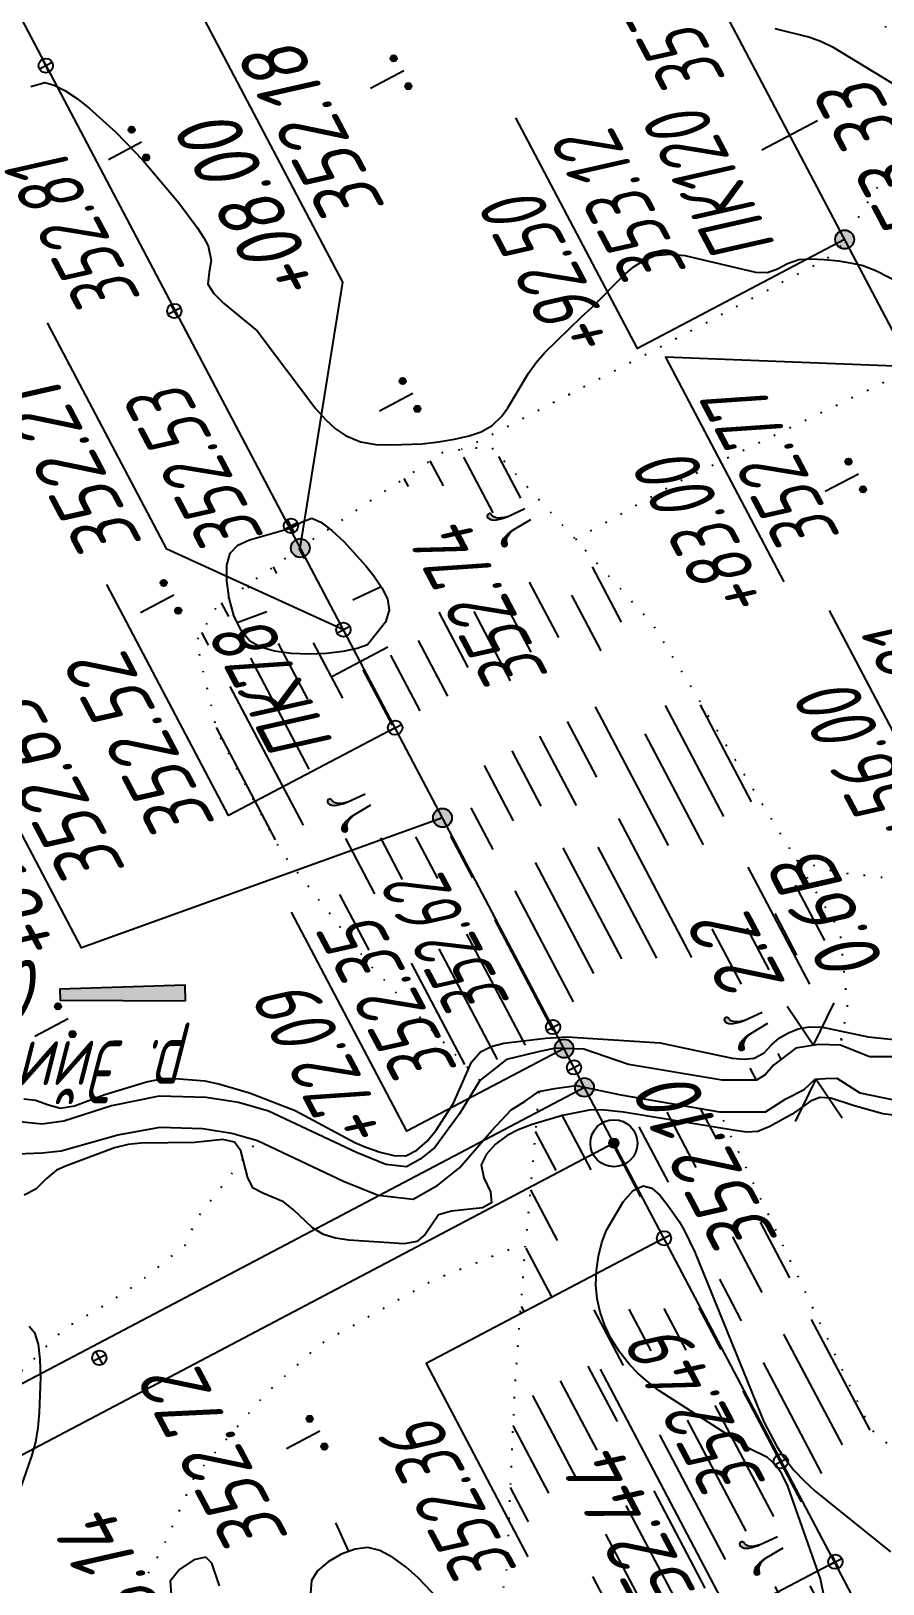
# Model space of a CAD drawing. Extents: x 1519150 to 1520806, y 2185741 to 2187019.
# Drawn here: x 1519296.1 to 1519350.5, y 2186765.9 to 2186865 of the extents above; entities that cross this region are included whole.
import ezdxf
from ezdxf.enums import TextEntityAlignment as Align

# ---------------------------------------------------------------- set-up
doc = ezdxf.new("R2010")
doc.units = 0
doc.linetypes.add('ИИDot', pattern=[1, 0, -1])
for name, color, linetype, lineweight in [('ИИ_БОЛОТО_025', 3, 'Continuous', 25), ('ИИ_ГЕОПУНКТ_025', 7, 'Continuous', 25), ('ИИ_ГИДРОГРАФИЯ_025', 3, 'Continuous', 25), ('ИИ_КОНТУР_025', 7, 'ИИDot', 25), ('ИИ_ОТМЕТКА_025', 7, 'Continuous', 25), ('ИИ_ПИКЕТАЖ_025', 7, 'Continuous', 25), ('ИИ_РАЗМЕР_025', 7, 'Continuous', 25), ('ИИ_РЕЛЬЕФ_025', 34, 'Continuous', 25), ('ИИ_ТЕКСТ_025', 7, 'Continuous', 25), ('ИИ_ТРАССА_ТРУБ_025', 7, 'Continuous', 25), ('ИИ_УГОДЬЯ_025', 7, 'Continuous', 25)]:
    doc.layers.add(name, color=color, linetype=linetype, lineweight=lineweight)
doc.styles.add('VNIPISIMPLEXCUR', font='simplex.shx', dxfattribs={"width": 0.8, "oblique": 15})
doc.dimstyles.new('ИИ-2000-м-dm$2', dxfattribs={"dimscale": 2, "dimtxt": 2.5, "dimasz": 2.5, "dimexe": 1.25, "dimexo": 0, "dimgap": 1, "dimtad": 2, "dimtoh": 1, "dimzin": 1, "dimdsep": 46, "dimtxsty": 'VNIPISIMPLEXCUR', "dimcen": 2.5, "dimaunit": 1, "dimazin": 0, "dimtfac": 1, "dimtmove": 1, "dimatfit": 2, "dimfxl": 1, "dimarcsym": 0})
pattern_1 = [(117.7798, (1533330.692, 2181764.337), (-30.08134, -15.84654), [10, -3, 4, -5, 4, -8]), (117.7798, (1533328.457, 2181764.29), (-30.08134, -15.84654), [8, -3, 5, -4, 5, -9]), (117.7798, (1533326.22, 2181764.243), (-30.08134, -15.84654), [8, -3, 4, -6, 4, -9]), (117.7798, (1533324.452, 2181763.31), (-30.08134, -15.84654), [8, -3, 4, -5, 4, -10]), (117.7798, (1533323.15, 2181761.493), (-30.08134, -15.84654), [8, -3, 3, -7, 4, -9]), (117.7798, (1533321.845, 2181759.677), (-30.08134, -15.84654), [8, -3, 3, -8, 4, -8]), (117.7798, (1533320.075, 2181758.744), (-30.08134, -15.84654), [8, -4, 3, -10, 4, -5]), (117.7798, (1533318.306, 2181757.812), (-30.08134, -15.84654), [8, -5, 3, -10, 4, -4]), (117.7798, (1533317.003, 2181755.995), (-30.08134, -15.84654), [9, -5, 4, -5, 8, -3]), (117.7798, (1533315.7, 2181754.18), (-30.08134, -15.84654), [7, -5, 4, -5, 10, -3]), (117.7798, (1533313.93, 2181753.246), (-30.08134, -15.84654), [7, -4, 5, -5, 9, -4]), (117.7798, (1533312.626, 2181751.43), (-30.08134, -15.84654), [7, -4, 6, -5, 9, -3]), (117.7798, (1533310.857, 2181750.497), (-30.08134, -15.84654), [5, -6, 6, -6, 7, -4]), (117.7798, (1533309.087, 2181749.565), (-30.08134, -15.84654), [4, -6, 7, -6, 5, -6]), (117.7798, (1533307.318, 2181748.633), (-30.08134, -15.84654), [3, -7, 8, -6, 4, -6]), (117.7798, (1533305.55, 2181747.7), (-30.08134, -15.84654), [3, -6, 8, -6, 4, -7]), (117.7798, (1533303.78, 2181746.77), (-30.08134, -15.84654), [4, -6, 10, -5, 4, -5])]

# ---------------------------------------------------------------- blocks, each defined once
blk = doc.blocks.new('ИИ05403')
at = {"linetype": 'Continuous', "lineweight": 25}
for points in [[(-0.372, 1.104), (-0.431, 1.161), (-0.48, 1.184), (-0.522, 1.188), (-0.557, 1.174), (-0.584, 1.138), (-0.586, 1.087), (-0.571, 1.061), (-0.533, 1.036), (-0.476, 1.021), (-0.421, 1.002), (-0.364, 0.955), (-0.323, 0.896), (-0.283, 0.809), (-0.251, 0.709), (-0.232, 0.626), (-0.236, 0.688), (-0.255, 0.786), (-0.277, 0.879), (-0.302, 0.97), (-0.328, 1.042)], [(0.421, 1.002), (0.476, 1.021), (0.533, 1.036), (0.571, 1.061), (0.586, 1.087), (0.584, 1.138), (0.557, 1.174), (0.522, 1.188), (0.48, 1.184), (0.431, 1.161), (0.372, 1.104), (0.328, 1.042), (0.302, 0.97), (0.277, 0.879), (0.255, 0.786), (0.236, 0.688), (0.232, 0.626), (0.251, 0.709), (0.283, 0.809), (0.323, 0.896), (0.364, 0.955)]]:
    blk.add_hatch(color=0, dxfattribs=at).paths.add_polyline_path(points)
at = {"color": 0, "linetype": 'Continuous', "lineweight": 25}
for points in [[(-0.232, 0.626), (-0.251, 0.709), (-0.283, 0.809), (-0.323, 0.896), (-0.364, 0.955), (-0.421, 1.002), (-0.476, 1.021), (-0.533, 1.036), (-0.571, 1.061), (-0.586, 1.087), (-0.584, 1.138), (-0.557, 1.174), (-0.522, 1.188), (-0.48, 1.184), (-0.431, 1.161), (-0.372, 1.104), (-0.328, 1.042), (-0.302, 0.97), (-0.277, 0.879), (-0.255, 0.786), (-0.236, 0.688), (-0.232, 0.626), (-0.2, 0)], [(0.232, 0.626), (0.251, 0.709), (0.283, 0.809), (0.323, 0.896), (0.364, 0.955), (0.421, 1.002), (0.476, 1.021), (0.533, 1.036), (0.571, 1.061), (0.586, 1.087), (0.584, 1.138), (0.557, 1.174), (0.522, 1.188), (0.48, 1.184), (0.431, 1.161), (0.372, 1.104), (0.328, 1.042), (0.302, 0.97), (0.277, 0.879), (0.255, 0.786), (0.236, 0.688), (0.232, 0.626), (0.2, 0)]]:
    blk.add_lwpolyline(points, dxfattribs=at)
blk = doc.blocks.new('ИИ05407')
at = {"linetype": 'Continuous', "lineweight": 25}
h = blk.add_hatch(color=0, dxfattribs=at)
edge = h.paths.add_edge_path()
edge.add_arc((-0.5, 0.1), 0.1, 0, 360)
h = blk.add_hatch(color=0, dxfattribs=at)
edge = h.paths.add_edge_path()
edge.add_arc((0.5, 0.1), 0.1, 0, 360)
at = {"color": 0, "linetype": 'Continuous', "lineweight": 25}
blk.add_lwpolyline([(0, 0), (0, 1.2)], dxfattribs=at)
for centre in [(-0.5, 0.1), (0.5, 0.1)]:
    blk.add_circle(centre, 0.1, dxfattribs=at)
blk = doc.blocks.new('ИИ053296')
at = {"color": 0, "linetype": 'Continuous', "lineweight": 25}
blk.add_lwpolyline([(0, 0), (1, 0)], dxfattribs=at)
blk = doc.blocks.new('PICKET')
at = {"color": 0, "linetype": 'Continuous', "lineweight": 25}
for p, q in [((-0.23, 0), (0.23, 0)), ((0, 0.23), (0, -0.23))]:
    blk.add_line(p, q, dxfattribs=at)
blk.add_circle((0, 0), 0.23, dxfattribs=at)
at = {"color": 0, "linetype": 'Continuous', "style": 'VNIPISIMPLEXCUR', "oblique": 15, "width": 0.8}
blk.add_attdef('OTMETKA', (1.25, 0.3), '', height=2, dxfattribs=at)
at = {"color": 8, "linetype": 'Continuous', "style": 'VNIPISIMPLEXCUR', "oblique": 15, "width": 0.8, "flags": 1}
blk.add_attdef('NOMER', (1.25, -2.7), '', height=2, dxfattribs=at)
blk = doc.blocks.new('ИИ050052Р')
at = {"linetype": 'Continuous', "lineweight": 25}
h = blk.add_hatch(color=0, dxfattribs=at)
edge = h.paths.add_edge_path()
edge.add_arc((0, 0), 0.15, 0, 360)
at = {"color": 0, "linetype": 'Continuous', "lineweight": 25}
for radius in [0.75, 0.15]:
    blk.add_circle((0, 0), radius, dxfattribs=at)
at = {"color": 0, "linetype": 'Continuous', "style": 'VNIPISIMPLEXCUR', "oblique": 15, "width": 0.8}
for tag, p in [('CENTRE', (1.45, 0.7)), ('HEIGHT', (1.45, -2.7))]:
    blk.add_attdef(tag, p, '', height=2, dxfattribs=at)
for tag, p in [('NUMBER', (-2, -1)), ('STATIONING', (-2, -4.4)), ('ALPHA', (-2, -7.8))]:
    blk.add_attdef(tag, text='', height=2, dxfattribs=at).set_placement(p, align=Align.RIGHT)
at = {"color": 253, "linetype": 'Continuous', "style": 'VNIPISIMPLEXCUR', "oblique": 15, "width": 0.8, "flags": 1}
blk.add_attdef('NOTE', text='', height=1.6, dxfattribs=at).set_placement((-2, -10.8), align=Align.RIGHT)
blk = doc.blocks.new('ИИ15001')
at = {"color": 0, "linetype": 'Continuous', "lineweight": 25}
blk.add_lwpolyline([(0, 1), (0, -1)], dxfattribs=at)
at = {"color": 0, "linetype": 'Continuous', "lineweight": 25, "style": 'VNIPISIMPLEXCUR', "oblique": 15, "width": 0.8}
blk.add_attdef('STATIONING', text='', height=2, dxfattribs=at).set_placement((0, 2), align=Align.CENTER)
at = {"color": 7, "linetype": 'Continuous', "lineweight": 25, "style": 'VNIPISIMPLEXCUR', "oblique": 15, "width": 0.8}
blk.add_attdef('HEIGHT', text='', height=2, dxfattribs=at).set_placement((0, -2), align=Align.TOP_CENTER)
blk = doc.blocks.new('ИИ15002')
at = {"linetype": 'Continuous', "lineweight": 25}
h = blk.add_hatch(color=0, dxfattribs=at)
edge = h.paths.add_edge_path()
edge.add_arc((0, 0), 0.3, 0, 360)
at = {"color": 0, "linetype": 'Continuous', "lineweight": 25}
blk.add_circle((0, 0), 0.3, dxfattribs=at)
at = {"color": 0, "linetype": 'Continuous', "style": 'VNIPISIMPLEXCUR', "oblique": 15, "width": 0.8}
blk.add_attdef('STATIONING', (1, 1.3), '', height=2, rotation=90, dxfattribs=at)
at = {"color": 7, "linetype": 'Continuous', "style": 'VNIPISIMPLEXCUR', "oblique": 15, "width": 0.8}
blk.add_attdef('HEIGHT', text='', height=2, dxfattribs=at).set_placement((0, -1.3), align=Align.TOP_CENTER)
blk = doc.blocks.new('*D65')
at = {"layer": 'Defpoints', "color": 0, "transparency": 16777216}
for p in [(1519482.409, 2186840.189), (1519365.937, 2186752.536), (1519273.871, 2186671.021), (1519643.409, 2186205.468), (1519806.553, 2185895.816)]:
    blk.add_point(p, dxfattribs=at)
at = {"layer": 'ИИ_РАЗМЕР_025', "color": 0, "lineweight": -2, "transparency": 16777216}
for p, q in [((1519364.263, 2186762.999), (1519357.118, 2186776.562)), ((1519363.331, 2186753.39), (1519364.263, 2186762.999)), ((1519360.922, 2186741.638), (1519354.165, 2186754.463))]:
    blk.add_line(p, q, dxfattribs=at)
blk.add_arc((1519360.922, 2186741.638), 11.997, 58.24287, 98.5895, dxfattribs=at)
at = {"layer": 'ИИ_РАЗМЕР_025', "color": 0, "transparency": 16777216}
for points in [[(1519359.339, 2186752.867), (1519358.923, 2186754.133), (1519355.33, 2186752.251)], [(1519367.677, 2186752.339), (1519366.796, 2186751.338), (1519370.239, 2186749.196)]]:
    blk.add_solid(points, dxfattribs=at)
at = {"layer": 'ИИ_РАЗМЕР_025', "color": 0, "transparency": 16777216, "insert": (1519357.466, 2186768.647), "char_height": 4, "attachment_point": 5, "rotation": 117.7798, "style": 'VNIPISIMPLEXCUR'}
blk.add_mtext("78°44'", dxfattribs=at)
blk = doc.blocks.new('*D66')
at = {"layer": 'Defpoints', "color": 0, "transparency": 16777216}
for p in [(1519297.92, 2186946.834), (1519482.409, 2186840.189), (1519385.295, 2186766.597), (1519273.871, 2186671.021), (1519823.89, 2185948.39)]:
    blk.add_point(p, dxfattribs=at)
at = {"layer": 'ИИ_РАЗМЕР_025', "color": 0, "lineweight": -2, "transparency": 16777216}
blk.add_arc((1519392.515, 2186767.266), 7.251, 149.80383, 187.02534, dxfattribs=at)
at = {"layer": 'ИИ_РАЗМЕР_025', "color": 0, "transparency": 16777216}
for points in [[(1519385.787, 2186771.394), (1519386.709, 2186770.431), (1519389.135, 2186773.681)], [(1519385.932, 2186766.64), (1519384.705, 2186766.118), (1519386.884, 2186762.698)]]:
    blk.add_solid(points, dxfattribs=at)
at = {"layer": 'ИИ_РАЗМЕР_025', "color": 0, "transparency": 16777216, "insert": (1519377.317, 2186774.536), "char_height": 4, "attachment_point": 5, "rotation": 117.7798, "style": 'VNIPISIMPLEXCUR'}
blk.add_mtext("101°16'", dxfattribs=at)
blk = doc.blocks.new('ИИ0523812')
at = {"linetype": 'Continuous', "lineweight": 25}
for points in [[(1.5, 0.062), (4, 0.167), (4, -0.167), (1.5, -0.062), (1.5, -0.5), (0, 0), (1.5, 0.5)], [(12.274, -0.25), (12.274, 0.25), (8.274, 0.172), (8.274, -0.172)]]:
    blk.add_hatch(color=0, dxfattribs=at).paths.add_polyline_path(points)
at = {"color": 0, "linetype": 'Continuous', "lineweight": 25}
for points in [[(1.5, 0.062), (4, 0.167), (4, -0.167), (1.5, -0.062), (1.5, -0.5), (0, 0), (1.5, 0.5)], [(12.274, -0.25), (12.274, 0.25), (8.274, 0.172), (8.274, -0.172)]]:
    blk.add_lwpolyline(points, close=True, dxfattribs=at)
at = {"color": 0, "linetype": 'Continuous', "style": 'VNIPISIMPLEXCUR', "oblique": 15, "width": 0.8}
blk.add_attdef('SPEED', text='', height=2, dxfattribs=at).set_placement((5.871, -0.048), align=Align.MIDDLE)
blk = doc.blocks.new('ИИ052382')
at = {"color": 0, "linetype": 'Continuous', "lineweight": 25}
blk.add_lwpolyline([(1.299, 0.75), (0, 0), (1.299, -0.75)], dxfattribs=at)
at = {"color": 0, "linetype": 'Continuous', "style": 'VNIPISIMPLEXCUR', "oblique": 15, "width": 0.8}
for tag, p in [('WIDTH', (2, 0.7)), ('DEPTH', (2, -2.7))]:
    blk.add_attdef(tag, p, '', height=2, dxfattribs=at)
blk = doc.blocks.new('*D67')
at = {"layer": 'Defpoints', "color": 0, "transparency": 16777216}
for p in [(1519335.639, 2186966.703), (1520064.45, 2186007.56), (1519860.194, 2185951.717), (1519823.89, 2185948.39), (1519888.366, 2185917.443)]:
    blk.add_point(p, dxfattribs=at)
at = {"layer": 'ИИ_РАЗМЕР_025', "color": 0, "lineweight": -2, "transparency": 16777216}
for p, q in [((1519862.615, 2185950.153), (1519866.306, 2185943.155)), ((1519866.306, 2185943.155), (1519874.982, 2185926.685))]:
    blk.add_line(p, q, dxfattribs=at)
blk.add_arc((1519866.538, 2185958.88), 9.568, 217.9509, 273.64696, dxfattribs=at)
at = {"layer": 'ИИ_РАЗМЕР_025', "color": 0, "transparency": 16777216}
for points in [[(1519858.393, 2185952.705), (1519859.593, 2185953.287), (1519857.247, 2185956.595)], [(1519866.966, 2185949.974), (1519867.327, 2185948.69), (1519870.997, 2185950.415)]]:
    blk.add_solid(points, dxfattribs=at)
at = {"layer": 'ИИ_РАЗМЕР_025', "color": 0, "transparency": 16777216, "insert": (1519867.234, 2185931.993), "char_height": 4, "attachment_point": 5, "rotation": 117.7798, "style": 'VNIPISIMPLEXCUR'}
blk.add_mtext("103°58'", dxfattribs=at)
blk = doc.blocks.new('*D68')
at = {"layer": 'Defpoints', "color": 0, "transparency": 16777216}
for p in [(1519313.519, 2186955.051), (1520064.45, 2186007.56), (1519855.578, 2185949.86), (1519823.89, 2185948.39), (1519857.396, 2185922.593)]:
    blk.add_point(p, dxfattribs=at)
at = {"layer": 'ИИ_РАЗМЕР_025', "color": 0, "lineweight": -2, "transparency": 16777216}
for p, q in [((1519854.606, 2185946.846), (1519859.085, 2185938.334)), ((1519859.085, 2185938.334), (1519865.276, 2185926.582))]:
    blk.add_line(p, q, dxfattribs=at)
blk.add_arc((1519841.522, 2185952.727), 14.345, 313.80799, 357.78992, dxfattribs=at)
at = {"layer": 'ИИ_РАЗМЕР_025', "color": 0, "transparency": 16777216}
for points in [[(1519855.193, 2185952.106), (1519856.52, 2185952.241), (1519855.452, 2185956.153)], [(1519851.842, 2185941.834), (1519851.063, 2185942.915), (1519848.208, 2185940.035)]]:
    blk.add_solid(points, dxfattribs=at)
at = {"layer": 'ИИ_РАЗМЕР_025', "color": 0, "transparency": 16777216, "insert": (1519858.77, 2185929.531), "char_height": 4, "attachment_point": 5, "rotation": 117.7798, "style": 'VNIPISIMPLEXCUR'}
blk.add_mtext("76°2'", dxfattribs=at)

msp = doc.modelspace()

# ---------------------------------------------------------------- hatches: boundary and pattern name
at = {"layer": 'ИИ_БОЛОТО_025'}
h = msp.add_hatch(dxfattribs=at)
h.set_pattern_fill('ИИ_БОЛОТО', color=256, scale=2, style=0, pattern_type=2)
h.set_pattern_definition(pattern_1)
h.paths.add_polyline_path([(1519347.765, 2186800.291), (1519346.361, 2186800.349), (1519344.927, 2186800.115), (1519343.499, 2186799.028), (1519342.968, 2186798.398), (1519342.422, 2186798.057), (1519340.214, 2186798.057), (1519334.246, 2186799.066), (1519331.405, 2186800.038), (1519329.582, 2186800.102), (1519326.464, 2186799.377), (1519324.772, 2186798.047), (1519317.719, 2186805.444), (1519312.146, 2186812.57), (1519308.034, 2186820.232), (1519306.685, 2186826.052), (1519307.993, 2186828.3), (1519313.313, 2186832.018), (1519322.528, 2186838.194), (1519325.441, 2186838.509), (1519335.765, 2186827.186), (1519347.735, 2186807.559), (1519348.204, 2186802.728)])
h = msp.add_hatch(dxfattribs=at)
h.set_pattern_fill('ИИ_БОЛОТО', color=256, scale=2, style=0, pattern_type=2)
h.set_pattern_definition(pattern_1)
h.paths.add_polyline_path([(1519284.567, 2186672.008), (1519289.666, 2186672.728), (1519291.94, 2186674.475), (1519294.388, 2186677.533), (1519297.012, 2186681.29), (1519304.007, 2186690.901), (1519309.691, 2186696.58), (1519317.298, 2186700.424), (1519331.32, 2186705.192), (1519338.578, 2186707.638), (1519346.535, 2186710.609), (1519352.744, 2186713.23), (1519356.241, 2186714.89), (1519359.827, 2186716.987), (1519365.773, 2186723.802), (1519369.121, 2186726.712), (1519373.581, 2186728.11), (1519376.204, 2186728.197), (1519380.489, 2186728.634), (1519383.636, 2186729.944), (1519385.473, 2186731.517), (1519387.659, 2186734.4), (1519388.446, 2186740.079), (1519389.32, 2186742.7), (1519391.244, 2186745.671), (1519392.468, 2186747.768), (1519395.542, 2186751.912), (1519395.717, 2186753.747), (1519395.717, 2186755.407), (1519395.017, 2186756.63), (1519393.968, 2186757.591), (1519391.869, 2186757.591), (1519389.333, 2186757.154), (1519384.961, 2186756.368), (1519381.201, 2186755.843), (1519378.316, 2186755.756), (1519375.168, 2186755.756), (1519373.244, 2186756.28), (1519372.282, 2186757.591), (1519371.583, 2186760.474), (1519371.67, 2186762.484), (1519372.457, 2186764.58), (1519376.567, 2186770.651), (1519377.266, 2186773.01), (1519377.791, 2186775.368), (1519377.966, 2186776.854), (1519377.004, 2186778.252), (1519375.605, 2186779.737), (1519373.594, 2186780.174), (1519370.319, 2186780.911), (1519363.336, 2186776.946), (1519359.29, 2186774.33), (1519355.322, 2186773.537), (1519352.227, 2186773.617), (1519349.688, 2186775.837), (1519340.047, 2186796.057), (1519333.752, 2186797.121), (1519331.441, 2186797.606), (1519329.549, 2186797.546), (1519328.527, 2186797.334), (1519327.001, 2186778.454), (1519326.5, 2186767.009), (1519325.818, 2186762.841), (1519326.469, 2186758.409), (1519328.007, 2186755.69), (1519330.313, 2186751.397), (1519335.036, 2186743.559), (1519335.96, 2186737.971), (1519334.948, 2186732.071), (1519330.13, 2186723.353), (1519322.323, 2186715.593), (1519311.301, 2186712.114), (1519306.358, 2186709.756), (1519302.65, 2186707.062), (1519301.527, 2186704.143), (1519298.718, 2186697.633), (1519294.561, 2186692.581), (1519290.516, 2186689.326), (1519284.337, 2186687.417), (1519279.955, 2186686.744), (1519277.391, 2186685.627)])
h.paths.add_polyline_path([(1519371.137, 2186737.715), (1519369.571, 2186735.271), (1519365.853, 2186732.412), (1519362.721, 2186732.631), (1519357.045, 2186732.631), (1519351.663, 2186733.706), (1519348.532, 2186735.075), (1519348.238, 2186737.03), (1519350, 2186739.084), (1519352.74, 2186742.212), (1519356.067, 2186744.852), (1519358.22, 2186747.394), (1519362.525, 2186750.132), (1519365.167, 2186750.23), (1519368.299, 2186750.23), (1519371.528, 2186749.35), (1519372.507, 2186748.176), (1519373.094, 2186746.221), (1519372.996, 2186743.777), (1519372.604, 2186740.941)], flags=16)

# ---------------------------------------------------------------- linework, layer by layer
at = {"layer": 'ИИ_ГЕОПУНКТ_025'}
msp.add_lwpolyline([(1519333.32, 2186794.04), (1519228.312, 2186738.723), (1519246.515, 2186704.169)], dxfattribs=at)
at = {"layer": 'ИИ_ГИДРОГРАФИЯ_025', "color": 7}
msp.add_lwpolyline([(1519345.822, 2186804.184), (1519341.887, 2186811.654)], dxfattribs=at)
at = {"layer": 'ИИ_ГИДРОГРАФИЯ_025', "flags": 128}
for points in [[(1519352.433, 2186799.561), (1519349.623, 2186799.56), (1519347.765, 2186800.291), (1519346.361, 2186800.349), (1519344.927, 2186800.115), (1519343.499, 2186799.028), (1519342.968, 2186798.398), (1519342.422, 2186798.057), (1519340.214, 2186798.057), (1519334.246, 2186799.066), (1519331.405, 2186800.038), (1519329.582, 2186800.102), (1519328.392, 2186799.864), (1519326.464, 2186799.377), (1519324.772, 2186798.047), (1519323.475, 2186795.928), (1519321.887, 2186793.772), (1519320.961, 2186793.031), (1519320.08, 2186792.536), (1519318.771, 2186792.678), (1519316.886, 2186793.46), (1519311.277, 2186796.1), (1519309.37, 2186796.639), (1519307.312, 2186796.961), (1519304.318, 2186797.04), (1519301.261, 2186796.424), (1519298.218, 2186795.447), (1519296.82, 2186795.261), (1519295.013, 2186795.462)], [(1519294.21, 2186793.321), (1519296.836, 2186793.424), (1519298.06, 2186793.555), (1519301.669, 2186794.575), (1519304.365, 2186795.077), (1519307.076, 2186794.974), (1519308.942, 2186794.681), (1519310.575, 2186794.22), (1519316.077, 2186791.631), (1519318.27, 2186790.721), (1519320.501, 2186790.479), (1519322.082, 2186791.367), (1519323.465, 2186792.472), (1519325.519, 2186794.849), (1519326.773, 2186796.178), (1519327.66, 2186796.718), (1519328.527, 2186797.334), (1519329.549, 2186797.546), (1519330.899, 2186797.72), (1519333.752, 2186797.121), (1519340.047, 2186796.057), (1519342.995, 2186796.057), (1519344.295, 2186796.869), (1519345.454, 2186797.471), (1519346.156, 2186798.127), (1519346.785, 2186798.171), (1519347.531, 2186798.2), (1519349.011, 2186797.251), (1519351.788, 2186796.695)]]:
    msp.add_lwpolyline(points, dxfattribs=at)
at = {"layer": 'ИИ_КОНТУР_025', "flags": 128}
for points in [[(1519330.862, 2186832.563), (1519337.391, 2186836.232), (1519350.93, 2186842.787), (1519361.956, 2186849.062), (1519373.401, 2186857.011), (1519381.817, 2186864.499), (1519382.933, 2186870.217), (1519380.421, 2186877.608), (1519375.675, 2186883.465), (1519369.813, 2186888.067), (1519363.951, 2186887.788), (1519357.67, 2186885.278), (1519351.25, 2186884.72), (1519348.04, 2186886.672), (1519346.086, 2186889.601), (1519347.202, 2186892.948), (1519351.389, 2186895.597), (1519357.67, 2186895.876), (1519362.416, 2186896.992), (1519364.789, 2186900.478), (1519364.928, 2186904.383), (1519363.253, 2186908.148), (1519359.903, 2186910.1), (1519356.275, 2186909.403), (1519351.389, 2186904.522), (1519345.109, 2186899.642), (1519341.201, 2186900.757), (1519337.148, 2186907.934), (1519335.054, 2186911.002), (1519332.682, 2186914.767), (1519332.402, 2186918.393), (1519332.123, 2186925.644), (1519332.123, 2186931.222), (1519332.542, 2186935.545), (1519333.938, 2186937.498), (1519337.008, 2186937.079), (1519341.056, 2186930.386), (1519342.312, 2186922.995), (1519346.779, 2186919.09), (1519351.384, 2186917.695), (1519354.455, 2186918.532), (1519357.386, 2186920.485), (1519358.921, 2186922.855), (1519359.899, 2186924.808), (1519360.178, 2186928.991), (1519360.457, 2186934.151), (1519356.828, 2186939.45), (1519350.547, 2186946.562), (1519345.243, 2186951.304), (1519339.939, 2186953.117), (1519336.031, 2186952.838), (1519331.007, 2186948.515), (1519328.494, 2186941.681), (1519326.122, 2186934.151), (1519323.722, 2186915.682), (1519322.605, 2186909.686), (1519320.093, 2186902.434), (1519319.535, 2186896.298), (1519320.651, 2186889.326), (1519324.28, 2186883.608), (1519329.165, 2186878.727), (1519336.144, 2186875.938), (1519343.681, 2186873.428), (1519348.148, 2186870.081), (1519351.78, 2186863.044), (1519351.641, 2186857.466), (1519347.454, 2186850.772), (1519336.706, 2186845.054), (1519324.953, 2186838.94), (1519323.593, 2186838.309)], [(1519344.966, 2186812.099), (1519347.518, 2186811.341), (1519351.427, 2186810.907), (1519357.942, 2186811.775), (1519361.851, 2186814.726), (1519364.978, 2186819.326), (1519366.889, 2186822.884), (1519370.643, 2186827.872), (1519377.245, 2186830.997), (1519381.762, 2186832.298), (1519387.582, 2186834.989), (1519393.923, 2186837.419), (1519397.137, 2186840.023), (1519405.649, 2186846.011), (1519416.278, 2186853.947), (1519420.013, 2186855.943), (1519424.367, 2186861.177), (1519423.932, 2186864.128), (1519422.021, 2186867.079), (1519420.805, 2186870.117), (1519420.545, 2186873.935), (1519421.5, 2186876.799), (1519425.148, 2186880.618), (1519429.144, 2186882.527), (1519435.485, 2186884.003), (1519442.261, 2186883.829), (1519444.284, 2186883.741)], [(1519324.772, 2186798.047), (1519317.719, 2186805.444), (1519312.146, 2186812.57), (1519308.034, 2186820.232), (1519306.685, 2186826.052), (1519307.993, 2186828.3), (1519313.313, 2186832.018), (1519322.528, 2186838.194), (1519325.441, 2186838.509), (1519335.765, 2186827.186), (1519347.735, 2186807.559), (1519348.204, 2186802.728), (1519347.765, 2186800.291)], [(1519443.235, 2186838.863), (1519439.171, 2186838.874), (1519438.139, 2186838.24), (1519436.711, 2186836.099), (1519435.283, 2186831.66), (1519432.823, 2186827.061), (1519420.18, 2186818.689), (1519415.578, 2186815.439), (1519410.579, 2186813.457), (1519405.501, 2186811.316), (1519402.882, 2186809.413), (1519399.311, 2186804.973), (1519385.951, 2186794.388), (1519383.967, 2186791.059), (1519381.507, 2186786.936), (1519377.223, 2186783.923), (1519370.319, 2186780.911), (1519363.336, 2186776.946), (1519359.29, 2186774.33), (1519355.322, 2186773.537), (1519352.227, 2186773.617), (1519349.688, 2186775.837), (1519340.047, 2186796.057)], [(1519328.527, 2186797.334), (1519327.666, 2186787.429), (1519326.639, 2186787.25), (1519321.72, 2186785.268), (1519314.547, 2186781.196), (1519311.135, 2186778.104), (1519306.559, 2186772.775), (1519304.365, 2186767.893), (1519301.173, 2186762.611), (1519298.979, 2186759.423), (1519296.785, 2186757.729), (1519294.092, 2186755.736), (1519291.499, 2186754.44), (1519288.607, 2186753.643), (1519285.216, 2186754.54), (1519284.717, 2186755.636), (1519285.316, 2186758.426), (1519287.61, 2186762.512), (1519294.092, 2186777.259), (1519295.488, 2186779.452), (1519298.281, 2186782.242), (1519300.874, 2186783.736), (1519302.869, 2186785.032), (1519305.96, 2186787.523), (1519306.758, 2186789.317), (1519310.575, 2186794.22)], [(1519277.391, 2186685.627), (1519279.955, 2186686.744), (1519284.337, 2186687.417), (1519290.516, 2186689.326), (1519294.561, 2186692.581), (1519298.718, 2186697.633), (1519301.527, 2186704.143), (1519302.65, 2186707.062), (1519306.358, 2186709.756), (1519311.301, 2186712.114), (1519322.323, 2186715.593), (1519330.13, 2186723.353), (1519334.948, 2186732.071), (1519335.96, 2186737.971), (1519335.036, 2186743.559), (1519330.313, 2186751.397), (1519328.007, 2186755.69), (1519326.469, 2186758.409), (1519325.818, 2186762.841), (1519326.5, 2186767.009), (1519327.001, 2186778.454), (1519327.666, 2186787.429)]]:
    msp.add_lwpolyline(points, dxfattribs=at)
at = {"layer": 'ИИ_ОТМЕТКА_025'}
for points in [[(1519316.058, 2186826.807), (1519304.799, 2186831.934), (1519297.184, 2186846.389)], [(1519336.478, 2186788.059), (1519336.513, 2186787.979), (1519321.331, 2186779.981), (1519327.817, 2186767.667)]]:
    msp.add_lwpolyline(points, dxfattribs=at)
for points, elevation in [([(1519319.365, 2186820.552), (1519308.735, 2186814.953), (1519300.97, 2186829.692)], 352.52), ([(1519347.444, 2186767.342), (1519340.78, 2186763.831), (1519332.455, 2186779.635)], 352.44)]:
    msp.add_lwpolyline(points, dxfattribs=dict(at, elevation=elevation))
at = {"layer": 'ИИ_ПИКЕТАЖ_025', "color": 4}
msp.add_lwpolyline([(1519313.313, 2186832.018), (1519316.034, 2186848.973), (1519307.205, 2186865.732)], dxfattribs=at)
for points, elevation in [([(1519348.035, 2186851.701), (1519334.817, 2186844.738), (1519327.062, 2186859.461)], 353.12), ([(1519352.316, 2186843.575), (1519336.601, 2186844.185), (1519344.149, 2186829.856)], 352.77), ([(1519364.978, 2186819.326), (1519354.528, 2186813.85), (1519347.061, 2186828.024)], 352.81), ([(1519322.382, 2186814.803), (1519299.353, 2186806.505), (1519290.86, 2186822.628)], 352.63), ([(1519330.137, 2186800.082), (1519320.115, 2186794.803), (1519312.749, 2186808.785)], 352.35), ([(1519331.441, 2186797.606), (1519290.076, 2186775.815), (1519281.134, 2186792.79)], 352.35)]:
    msp.add_lwpolyline(points, dxfattribs=dict(at, elevation=elevation))
at = {"layer": 'ИИ_РЕЛЬЕФ_025'}
for points, elevation in [([(1519343.591, 2186865.164), (1519345.813, 2186864.611), (1519346.563, 2186864.339), (1519347.268, 2186863.997), (1519351.487, 2186861.411), (1519352.269, 2186861.102), (1519353.043, 2186860.924), (1519353.939, 2186860.775), (1519354.869, 2186860.705), (1519355.743, 2186860.762), (1519356.474, 2186860.995), (1519357.139, 2186861.546), (1519357.668, 2186862.333), (1519358.51, 2186864.228), (1519358.774, 2186865.117)], 353.5), ([(1519296.125, 2186861.472), (1519297.01, 2186861.727), (1519297.605, 2186861.555), (1519298.287, 2186861.208), (1519299.038, 2186860.711), (1519299.843, 2186860.085), (1519301.545, 2186858.542), (1519303.26, 2186856.76), (1519305.564, 2186854.041), (1519306.729, 2186852.465), (1519307.149, 2186851.816), (1519307.439, 2186851.29), (1519307.616, 2186850.358), (1519307.488, 2186849.607), (1519307.408, 2186848.86), (1519307.804, 2186848.247), (1519308.403, 2186847.649), (1519310.549, 2186845.882), (1519314.306, 2186840.901), (1519314.934, 2186840.205), (1519315.564, 2186839.624), (1519316.195, 2186839.186), (1519317.161, 2186838.788), (1519318.124, 2186838.624), (1519319.101, 2186838.6), (1519321.075, 2186838.669), (1519322.122, 2186838.784), (1519323.158, 2186838.955), (1519324.093, 2186839.171), (1519324.841, 2186839.422), (1519325.559, 2186839.833), (1519326.142, 2186840.413), (1519326.557, 2186840.962), (1519327.861, 2186843.166), (1519328.35, 2186843.857), (1519328.885, 2186844.472), (1519331.241, 2186846.76), (1519331.907, 2186847.364), (1519333.881, 2186849.353), (1519334.551, 2186849.928), (1519335.24, 2186850.386), (1519335.952, 2186850.683), (1519336.888, 2186850.763), (1519337.849, 2186850.671), (1519342.357, 2186849.617), (1519343.109, 2186849.595), (1519343.761, 2186849.82), (1519344.39, 2186850.169), (1519345.112, 2186850.415), (1519345.863, 2186850.464), (1519346.731, 2186850.429), (1519347.635, 2186850.331), (1519348.489, 2186850.192), (1519349.209, 2186850.032), (1519350.103, 2186849.68), (1519354.111, 2186847.617)], 353), ([(1519295.666, 2186796.871), (1519296.422, 2186796.796), (1519297.254, 2186796.494), (1519298.024, 2186796.274), (1519298.904, 2186796.435), (1519300.844, 2186797.152), (1519303.5, 2186797.96), (1519304.357, 2186798.122), (1519305.332, 2186798.178), (1519307.222, 2186798.018), (1519308.173, 2186797.813), (1519310.061, 2186797.257), (1519312.989, 2186796.14), (1519316.799, 2186794.08), (1519317.483, 2186793.796), (1519318.412, 2186793.47), (1519319.276, 2186793.252), (1519320.035, 2186793.246), (1519320.745, 2186793.609), (1519321.395, 2186794.17), (1519321.972, 2186794.878), (1519323.094, 2186796.597), (1519324.23, 2186799.22), (1519324.805, 2186799.873), (1519325.484, 2186800.224), (1519326.3, 2186800.423), (1519328.978, 2186800.756), (1519330.306, 2186800.827), (1519336.271, 2186800.451), (1519340.858, 2186799.466), (1519341.63, 2186799.406), (1519342.269, 2186799.47), (1519342.906, 2186799.821), (1519343.374, 2186800.331), (1519343.877, 2186800.774), (1519344.458, 2186801.086), (1519345.073, 2186801.334), (1519345.769, 2186801.472), (1519346.614, 2186801.44), (1519349.532, 2186800.826), (1519352.398, 2186800.531)], 352.5), ([(1519351.473, 2186795.801), (1519350.478, 2186795.93), (1519348.584, 2186796.443), (1519347.146, 2186796.915), (1519346.461, 2186796.968), (1519345.848, 2186796.726), (1519344.687, 2186795.895), (1519343.255, 2186795.103), (1519342.507, 2186794.793), (1519341.803, 2186794.76), (1519341.052, 2186794.852), (1519333.922, 2186796.033), (1519332.539, 2186796.173), (1519331.744, 2186796.143), (1519330.044, 2186795.816), (1519328.094, 2186795.249), (1519327.219, 2186794.905), (1519326.514, 2186794.534), (1519325.76, 2186793.976), (1519325.18, 2186793.349), (1519324.858, 2186792.661), (1519325.025, 2186791.837), (1519325.45, 2186790.953), (1519325.514, 2186790.248), (1519324.943, 2186789.932), (1519322.959, 2186789.719), (1519322.137, 2186789.472), (1519321.273, 2186788.226), (1519320.735, 2186787.777), (1519319.942, 2186787.619), (1519316.397, 2186787.867), (1519315.564, 2186787.979), (1519314.788, 2186788.216), (1519314.096, 2186788.651), (1519312.848, 2186789.82), (1519312.24, 2186790.301), (1519310.915, 2186790.86), (1519310.308, 2186791.179), (1519309.961, 2186791.841), (1519309.508, 2186793.549), (1519309.119, 2186794.11), (1519308.379, 2186794.285), (1519306.593, 2186794.08), (1519303.147, 2186794.057), (1519302.335, 2186793.957), (1519301.467, 2186793.741), (1519298.397, 2186792.611), (1519297.761, 2186792.333), (1519297.121, 2186791.788), (1519296.438, 2186791.123), (1519295.693, 2186790.728)], 352.5), ([(1519346.99, 2186763.845), (1519346.49, 2186766.256), (1519344.403, 2186772.157), (1519344.042, 2186772.909), (1519343.669, 2186773.488), (1519343.106, 2186773.999), (1519341.952, 2186774.57), (1519336.189, 2186778.276), (1519335.477, 2186778.817), (1519334.843, 2186779.367), (1519334.304, 2186779.927), (1519333.668, 2186780.741), (1519333.148, 2186781.567), (1519332.74, 2186782.405), (1519332.441, 2186783.256), (1519332.248, 2186784.119), (1519332.17, 2186784.998), (1519332.201, 2186785.915), (1519332.331, 2186786.831), (1519332.548, 2186787.706), (1519332.839, 2186788.502), (1519333.913, 2186790.314), (1519334.547, 2186791.031), (1519335.179, 2186791.331), (1519335.73, 2186791.176), (1519336.277, 2186790.701), (1519336.848, 2186789.968), (1519337.471, 2186789.042), (1519337.79, 2186788.505), (1519338.471, 2186787.1), (1519342.872, 2186776.28), (1519343.717, 2186774.693), (1519344.136, 2186774.045), (1519344.798, 2186773.195), (1519345.472, 2186772.476), (1519346.154, 2186771.852), (1519350.953, 2186767.967)], 352.5), ([(1519296.008, 2186782.37), (1519296.355, 2186781.969), (1519296.579, 2186781.227), (1519296.7, 2186780.243), (1519296.738, 2186779.12), (1519296.655, 2186776.853), (1519296.575, 2186775.911), (1519296.42, 2186774.968), (1519296.173, 2186774.077), (1519295.276, 2186771.496)], 352.5), ([(1519322.139, 2186764.938), (1519320.827, 2186766.318), (1519320.034, 2186767.018), (1519319.206, 2186767.622), (1519318.389, 2186768.056), (1519317.626, 2186768.244), (1519316.806, 2186768.148), (1519315.921, 2186767.823), (1519315.085, 2186767.337), (1519314.412, 2186766.759), (1519314.016, 2186766.156), (1519313.969, 2186765.307)], 353), ([(1519308.165, 2186765.812), (1519307.66, 2186767.25), (1519307.294, 2186767.645), (1519306.525, 2186767.471), (1519305.604, 2186766.857), (1519305.002, 2186766.112), (1519305.084, 2186765.264)], 353)]:
    msp.add_lwpolyline(points, dxfattribs=dict(at, elevation=elevation))
at = {"layer": 'ИИ_РЕЛЬЕФ_025', "elevation": 352.5}
msp.add_lwpolyline([(1519314.05, 2186833.93), (1519314.623, 2186833.668), (1519315.323, 2186833.138), (1519316.082, 2186832.436), (1519317.49, 2186830.889), (1519318, 2186830.233), (1519318.513, 2186829.484), (1519318.875, 2186828.765), (1519318.986, 2186828.052), (1519318.742, 2186827.286), (1519317.603, 2186825.845), (1519316.933, 2186825.599), (1519316.033, 2186825.41), (1519314.982, 2186825.289), (1519313.854, 2186825.247), (1519312.726, 2186825.293), (1519311.674, 2186825.438), (1519310.773, 2186825.694), (1519310.1, 2186826.07), (1519309.531, 2186826.759), (1519309.081, 2186827.714), (1519308.769, 2186828.81), (1519308.614, 2186829.921), (1519308.631, 2186830.92), (1519308.841, 2186831.682), (1519309.329, 2186832.197), (1519310.076, 2186832.546), (1519312.76, 2186833.308), (1519313.39, 2186833.663)], close=True, dxfattribs=at)
at = {"layer": 'ИИ_ТРАССА_ТРУБ_025', "color": 4}
for points in [[(1520767.29, 2186180.317), (1520640.49, 2186149.16), (1520353.58, 2186078.63), (1520064.45, 2186007.56), (1519823.89, 2185948.39), (1519297.92, 2186946.834)], [(1519637.78, 2186216.151), (1519611.25, 2186266.5), (1519472.35, 2186530.16), (1519333.32, 2186794.04), (1519272.21, 2186910.04), (1519270.52, 2186913.248)]]:
    msp.add_lwpolyline(points, dxfattribs=at)

# ---------------------------------------------------------------- block references
at = {"layer": 'ИИ_ГЕОПУНКТ_025', "xscale": 2, "yscale": 2, "zscale": 2, "rotation": 117.7797222222222}
msp.add_blockref('ИИ050052Р', (1519333.32, 2186794.04, 352.62), dxfattribs=at)
at = {"layer": 'ИИ_ГИДРОГРАФИЯ_025', "color": 7}
ref = msp.add_blockref('ИИ052382', (1519346.044, 2186800.297), dxfattribs=dict(at, xscale=2, yscale=2, zscale=2, rotation=93.98764827591182))
ref.add_attrib('WIDTH', '2.2', (1519344.369, 2186804.19), dxfattribs={"layer": '0', "color": 0, "linetype": 'Continuous', "height": 4, "rotation": 117.7798, "style": 'VNIPISIMPLEXCUR', "oblique": 15, "width": 0.8})
ref.add_attrib('DEPTH', '0.6В', (1519350.752, 2186805.424), dxfattribs={"layer": '0', "color": 0, "linetype": 'Continuous', "height": 4, "rotation": 117.7798, "style": 'VNIPISIMPLEXCUR', "oblique": 15, "width": 0.8})
ref = msp.add_blockref('ИИ0523812', (1519281.437, 2186803.318), dxfattribs=dict(at, xscale=2, yscale=2, zscale=2, rotation=0.7184125674237514))
ref.add_attrib('SPEED', '0.3', dxfattribs={"layer": '0', "color": 0, "linetype": 'Continuous', "height": 4, "rotation": 180.71841, "style": 'VNIPISIMPLEXCUR', "oblique": 15, "width": 0.8}).set_placement((1519294.279, 2186803.716), align=Align.MIDDLE)
at = {"layer": 'ИИ_ГИДРОГРАФИЯ_025', "color": 7, "xscale": 2, "yscale": 2, "zscale": 2, "rotation": 273.9876482759118}
msp.add_blockref('ИИ052382', (1519346.195, 2186798.13), dxfattribs=at)
at = {"layer": 'ИИ_ОТМЕТКА_025'}
ref = msp.add_blockref('PICKET', (1519338.668, 2186869.482, 353.74), dxfattribs=dict(at, xscale=2, yscale=2, zscale=2, rotation=117.7797222222222))
ref.add_attrib('OTMETKA', '353.74', (1519340.539, 2186861.923, 353.74), dxfattribs={"layer": '0', "color": 0, "linetype": 'Continuous', "height": 4, "rotation": 117.77972, "style": 'VNIPISIMPLEXCUR', "oblique": 15, "width": 0.7})
ref = msp.add_blockref('PICKET', (1519297.075, 2186862.793, 353.01), dxfattribs=dict(at, xscale=2, yscale=2, zscale=2, rotation=117.7797222222222))
ref.add_attrib('OTMETKA', '353.01', (1519295.514, 2186861.92, 353.01), dxfattribs={"layer": '0', "color": 0, "linetype": 'Continuous', "height": 4, "rotation": 117.77972, "style": 'VNIPISIMPLEXCUR', "oblique": 15, "width": 0.7})
ref = msp.add_blockref('PICKET', (1519305.275, 2186847.143, 352.81), dxfattribs=dict(at, xscale=2, yscale=2, zscale=2, rotation=117.7797222222222))
ref.add_attrib('OTMETKA', '352.81', (1519303.222, 2186847.933, 352.81), dxfattribs={"layer": '0', "color": 0, "linetype": 'Continuous', "height": 4, "rotation": 117.77972, "style": 'VNIPISIMPLEXCUR', "oblique": 15, "width": 0.7})
ref = msp.add_blockref('PICKET', (1519316.058, 2186826.807, 352.21), dxfattribs=dict(at, xscale=2, yscale=2, zscale=2, rotation=117.7797222222222))
ref.add_attrib('OTMETKA', '352.21', (1519303.328, 2186832.303), dxfattribs={"layer": '0', "color": 0, "linetype": 'Continuous', "height": 4, "rotation": 117.77972, "style": 'VNIPISIMPLEXCUR', "oblique": 15, "width": 0.8})
ref = msp.add_blockref('PICKET', (1519312.715, 2186833.432, 352.53), dxfattribs=dict(at, xscale=2, yscale=2, zscale=2, rotation=117.7797222222222))
ref.add_attrib('OTMETKA', '352.53', (1519311.077, 2186832.703, 352.53), dxfattribs={"layer": '0', "color": 0, "linetype": 'Continuous', "height": 4, "rotation": 117.77972, "style": 'VNIPISIMPLEXCUR', "oblique": 15, "width": 0.7})
ref = msp.add_blockref('PICKET', (1519319.365, 2186820.552, 352.52), dxfattribs=dict(at, xscale=2, yscale=2, zscale=2, rotation=117.7797222222222))
ref.add_attrib('OTMETKA', '352.52', (1519307.976, 2186814.413, 352.52), dxfattribs={"layer": '0', "color": 0, "linetype": 'Continuous', "height": 4, "rotation": 117.77972, "style": 'VNIPISIMPLEXCUR', "oblique": 15, "width": 0.8})
ref = msp.add_blockref('PICKET', (1519329.434, 2186801.452, 352.62), dxfattribs=dict(at, xscale=2, yscale=2, zscale=2, rotation=117.7797222222222))
ref.add_attrib('OTMETKA', '352.62', (1519326.758, 2186803.06, 352.42), dxfattribs={"layer": '0', "color": 0, "linetype": 'Continuous', "height": 4, "rotation": 117.77972, "style": 'VNIPISIMPLEXCUR', "oblique": 15, "width": 0.6})
ref = msp.add_blockref('PICKET', (1519330.772, 2186798.879, 352.1), dxfattribs=dict(at, xscale=2, yscale=2, zscale=2, rotation=117.7797222222222))
ref.add_attrib('OTMETKA', '352.10', (1519343.892, 2186787.863, 352.1), dxfattribs={"layer": '0', "color": 0, "linetype": 'Continuous', "height": 4, "rotation": 117.77972, "style": 'VNIPISIMPLEXCUR', "oblique": 15, "width": 0.8})
ref = msp.add_blockref('PICKET', (1519336.513, 2186787.979, 352.36), dxfattribs=dict(at, xscale=1.999999999999999, yscale=1.999999999999999, zscale=1.999999999999999, rotation=117.7797222222222))
ref.add_attrib('OTMETKA', '352.36', (1519327.235, 2186766.809, 352.36), dxfattribs={"layer": '0', "color": 0, "linetype": 'Continuous', "height": 4, "rotation": 117.77972, "style": 'VNIPISIMPLEXCUR', "oblique": 15, "width": 0.7})
ref = msp.add_blockref('PICKET', (1519343.964, 2186773.742, 352.49), dxfattribs=dict(at, xscale=2, yscale=2, zscale=2, rotation=117.7797222222222))
ref.add_attrib('OTMETKA', '352.49', (1519343.116, 2186772.34, 352.49), dxfattribs={"layer": '0', "color": 0, "linetype": 'Continuous', "height": 4, "rotation": 117.77972, "style": 'VNIPISIMPLEXCUR', "oblique": 15, "width": 0.7})
ref = msp.add_blockref('PICKET', (1519300.49, 2186780.35, 352.72), dxfattribs=dict(at, xscale=2, yscale=2, zscale=2, rotation=117.7797222222222))
ref.add_attrib('OTMETKA', '352.72', (1519312.653, 2186768.858, 352.72), dxfattribs={"layer": '0', "color": 0, "linetype": 'Continuous', "height": 4, "rotation": 117.77972, "style": 'VNIPISIMPLEXCUR', "oblique": 15, "width": 0.8})
ref = msp.add_blockref('PICKET', (1519347.444, 2186767.342, 352.44), dxfattribs=dict(at, xscale=2, yscale=2, zscale=2, rotation=117.7797222222222))
ref.add_attrib('OTMETKA', '352.44', (1519339.771, 2186763.201, 352.44), dxfattribs={"layer": '0', "color": 0, "linetype": 'Continuous', "height": 4, "rotation": 117.77972, "style": 'VNIPISIMPLEXCUR', "oblique": 15, "width": 0.8})
ref = msp.add_blockref('PICKET', (1519307.06, 2186763.05, 353.14), dxfattribs=dict(at, xscale=2, yscale=2, zscale=2, rotation=117.7797222222222))
ref.add_attrib('OTMETKA', '353.14', (1519306.95, 2186759.954, 353.14), dxfattribs={"layer": '0', "color": 0, "linetype": 'Continuous', "height": 4, "rotation": 117.77972, "style": 'VNIPISIMPLEXCUR', "oblique": 15, "width": 0.8})
at = {"layer": 'ИИ_ПИКЕТАЖ_025', "color": 4}
ref = msp.add_blockref('ИИ15002', (1519313.313, 2186832.018, 352.18), dxfattribs=dict(at, xscale=1.999999999999999, yscale=1.999999999999999, zscale=1.999999999999999, rotation=117.7797222222222))
ref.add_attrib('STATIONING', '+08.00', (1519314.938, 2186848.682), dxfattribs={"layer": '0', "color": 0, "linetype": 'Continuous', "height": 4, "rotation": 117.77985, "style": 'VNIPISIMPLEXCUR', "oblique": 15, "width": 0.8})
ref.add_attrib('HEIGHT', '352.18', dxfattribs={"layer": '0', "color": 7, "linetype": 'Continuous', "height": 4, "rotation": 117.77972, "style": 'VNIPISIMPLEXCUR', "oblique": 15, "width": 0.8}).set_placement((1519312.431, 2186857.263), align=Align.TOP_CENTER)
ref = msp.add_blockref('ИИ15001', (1519344.528, 2186858.359, 353.33), dxfattribs=dict(at, xscale=2, yscale=2, zscale=2, rotation=117.7798))
ref.add_attrib('STATIONING', 'ПК120', dxfattribs={"layer": '0', "color": 0, "linetype": 'Continuous', "lineweight": 25, "height": 4, "rotation": 117.7798, "style": 'VNIPISIMPLEXCUR', "oblique": 15, "width": 0.7}).set_placement((1519341.34, 2186855.828), align=Align.CENTER)
ref.add_attrib('HEIGHT', '353.33', dxfattribs={"layer": '0', "color": 7, "linetype": 'Continuous', "lineweight": 25, "height": 4, "rotation": 117.77972, "style": 'VNIPISIMPLEXCUR', "oblique": 15, "width": 0.8}).set_placement((1519349.277, 2186854.619), align=Align.TOP_CENTER)
ref = msp.add_blockref('ИИ15002', (1519348.035, 2186851.701, 353.12), dxfattribs=dict(at, xscale=1.999999999999999, yscale=1.999999999999999, zscale=1.999999999999999, rotation=117.7797222222222))
ref.add_attrib('STATIONING', '+92.50', (1519333.674, 2186845.1, 353.12), dxfattribs={"layer": '0', "color": 0, "linetype": 'Continuous', "height": 4, "rotation": 117.77985, "style": 'VNIPISIMPLEXCUR', "oblique": 15, "width": 0.7})
ref.add_attrib('HEIGHT', '353.12', dxfattribs={"layer": '0', "color": 7, "linetype": 'Continuous', "height": 4, "rotation": 117.77972, "style": 'VNIPISIMPLEXCUR', "oblique": 15, "width": 0.7}).set_placement((1519332.062, 2186852.485, 353.12), align=Align.TOP_CENTER)
ref = msp.add_blockref('ИИ15002', (1519352.316, 2186843.575, 352.77), dxfattribs=dict(at, xscale=1.999999999999999, yscale=1.999999999999999, zscale=1.999999999999999, rotation=117.7797222222222))
ref.add_attrib('STATIONING', '+83.00', (1519343.471, 2186828.492), dxfattribs={"layer": '0', "color": 0, "linetype": 'Continuous', "height": 4, "rotation": 117.77985, "style": 'VNIPISIMPLEXCUR', "oblique": 15, "width": 0.7})
ref.add_attrib('HEIGHT', '352.77', dxfattribs={"layer": '0', "color": 7, "linetype": 'Continuous', "height": 4, "rotation": 117.77972, "style": 'VNIPISIMPLEXCUR', "oblique": 15, "width": 0.7}).set_placement((1519341.707, 2186835.797), align=Align.TOP_CENTER)
ref = msp.add_blockref('ИИ15001', (1519317.129, 2186824.774, 352.74), dxfattribs=dict(at, xscale=2, yscale=2, zscale=2, rotation=117.7807))
ref.add_attrib('STATIONING', 'ПК78', dxfattribs={"layer": '0', "color": 0, "linetype": 'Continuous', "lineweight": 25, "height": 4, "rotation": 117.7807, "style": 'VNIPISIMPLEXCUR', "oblique": 15, "width": 0.7}).set_placement((1519313.419, 2186823.554), align=Align.CENTER)
ref.add_attrib('HEIGHT', '352.74', dxfattribs={"layer": '0', "color": 7, "linetype": 'Continuous', "lineweight": 25, "height": 4, "rotation": 117.77972, "style": 'VNIPISIMPLEXCUR', "oblique": 15, "width": 0.7}).set_placement((1519323.062, 2186826.981), align=Align.TOP_CENTER)
ref = msp.add_blockref('ИИ15002', (1519364.978, 2186819.326, 352.81), dxfattribs=dict(at, xscale=1.999999999999999, yscale=1.999999999999999, zscale=1.999999999999999, rotation=117.7797222222222))
ref.add_attrib('STATIONING', '+56.00', (1519353.753, 2186813.777, 352.81), dxfattribs={"layer": '0', "color": 0, "linetype": 'Continuous', "height": 4, "rotation": 117.77985, "style": 'VNIPISIMPLEXCUR', "oblique": 15, "width": 0.7})
ref.add_attrib('HEIGHT', '352.81', dxfattribs={"layer": '0', "color": 7, "linetype": 'Continuous', "height": 4, "rotation": 117.77972, "style": 'VNIPISIMPLEXCUR', "oblique": 15, "width": 0.7}).set_placement((1519351.889, 2186821.09, 352.81), align=Align.TOP_CENTER)
ref = msp.add_blockref('ИИ15002', (1519322.382, 2186814.803, 352.63), dxfattribs=dict(at, xscale=1.999999999999999, yscale=1.999999999999999, zscale=1.999999999999999, rotation=117.7797222222222))
ref.add_attrib('STATIONING', '+89.00', (1519298.436, 2186806.549, 352.63), dxfattribs={"layer": '0', "color": 0, "linetype": 'Continuous', "height": 4, "rotation": 117.77985, "style": 'VNIPISIMPLEXCUR', "oblique": 15, "width": 0.8})
ref.add_attrib('HEIGHT', '352.63', dxfattribs={"layer": '0', "color": 7, "linetype": 'Continuous', "height": 4, "rotation": 117.77972, "style": 'VNIPISIMPLEXCUR', "oblique": 15, "width": 0.8}).set_placement((1519295.731, 2186815.259, 352.63), align=Align.TOP_CENTER)
ref = msp.add_blockref('ИИ15002', (1519330.137, 2186800.082, 352.35), dxfattribs=dict(at, xscale=1.999999999999999, yscale=1.999999999999999, zscale=1.999999999999999, rotation=117.7797222222222))
ref.add_attrib('STATIONING', '+72.09', (1519319.201, 2186794.626, 352.35), dxfattribs={"layer": '0', "color": 0, "linetype": 'Continuous', "height": 4, "rotation": 117.77985, "style": 'VNIPISIMPLEXCUR', "oblique": 15, "width": 0.7})
ref.add_attrib('HEIGHT', '352.35', dxfattribs={"layer": '0', "color": 7, "linetype": 'Continuous', "height": 4, "rotation": 117.77972, "style": 'VNIPISIMPLEXCUR', "oblique": 15, "width": 0.7}).set_placement((1519317.27, 2186801.838, 352.35), align=Align.TOP_CENTER)
ref = msp.add_blockref('ИИ15002', (1519331.441, 2186797.606, 352.35), dxfattribs=dict(at, xscale=1.999999999999999, yscale=1.999999999999999, zscale=1.999999999999999, rotation=117.7797222222222))
ref.add_attrib('STATIONING', '+69.29', (1519288.687, 2186775.896, 352.35), dxfattribs={"layer": '0', "color": 0, "linetype": 'Continuous', "height": 4, "rotation": 117.77985, "style": 'VNIPISIMPLEXCUR', "oblique": 15, "width": 0.8})
ref.add_attrib('HEIGHT', '352.35', dxfattribs={"layer": '0', "color": 7, "linetype": 'Continuous', "height": 4, "rotation": 117.77972, "style": 'VNIPISIMPLEXCUR', "oblique": 15, "width": 0.8}).set_placement((1519286.746, 2186784.625, 352.35), align=Align.TOP_CENTER)
at = {"layer": 'ИИ_РЕЛЬЕФ_025', "xscale": 2, "yscale": 2, "zscale": 2}
for p, rotation in [((1519318.474, 2186829.541, 352.5), 204.9974996959118), ((1519309.293, 2186827.264, 352.5), 20.50958968591182), ((1519316.411, 2186768.003, 353), 114.9329733759118)]:
    msp.add_blockref('ИИ053296', p, dxfattribs=dict(at, rotation=rotation))
at = {"layer": 'ИИ_УГОДЬЯ_025', "rotation": 117.7797222222222}
for name, p, xscale, yscale, zscale in [('ИИ05407', (1519319.909, 2186862.46), 2, 2, 2), ('ИИ05407', (1519303.19, 2186857.909), 2, 2, 2), ('ИИ05407', (1519320.486, 2186841.877), 2, 2, 2), ('ИИ05407', (1519348.925, 2186836.739), 1.999999999999999, 1.999999999999999, 1.999999999999999), ('ИИ05403', (1519327.826, 2186834.189), 1.999999999999999, 1.999999999999999, 1.999999999999999), ('ИИ05407', (1519305.233, 2186829.001), 2, 2, 2), ('ИИ05403', (1519317.633, 2186815.98), 1.999999999999999, 1.999999999999999, 1.999999999999999), ('ИИ05407', (1519298.493, 2186801.98), 2, 2, 2), ('ИИ05403', (1519342.951, 2186802.049), 1.999999999999999, 1.999999999999999, 1.999999999999999), ('ИИ05407', (1519314.557, 2186775.671), 2, 2, 2), ('ИИ05403', (1519343.929, 2186768.59), 2, 2, 2)]:
    msp.add_blockref(name, p, dxfattribs=dict(at, xscale=xscale, yscale=yscale, zscale=zscale))

# ---------------------------------------------------------------- texts
at = {"layer": 'ИИ_ТЕКСТ_025', "color": 7, "style": 'VNIPISIMPLEXCUR', "oblique": 15, "width": 0.6}
msp.add_text('р. Эйибдьяк', height=4, rotation=180.71831, dxfattribs=at).set_placement((1519306.252, 2186800.667))

# ---------------------------------------------------------------- dimensions: what is measured, and where the dimension line sits
at = {"layer": 'ИИ_РАЗМЕР_025'}
for base, line1, line2, override, picture, middle in [((1519860.194, 2185951.717), ((1520064.45, 2186007.56), (1519823.89, 2185948.39)), ((1519335.639, 2186966.703), (1519888.366, 2185917.443)), {"dimtxt": 2, "dimasz": 2, "dimzin": 0}, '*D67', (1519867.234, 2185931.993)), ((1519855.578, 2185949.86), ((1520064.45, 2186007.56), (1519823.89, 2185948.39)), ((1519857.396, 2185922.593), (1519313.519, 2186955.051)), {"dimtxt": 2, "dimasz": 2, "dimzin": 0}, '*D68', (1519858.77, 2185929.531)), ((1519385.295, 2186766.597), ((1519823.89, 2185948.39), (1519297.92, 2186946.834)), ((1519273.871, 2186671.021), (1519482.409, 2186840.189)), {"dimtxt": 2, "dimasz": 2, "dimgap": 0.5, "dimtmove": 2}, '*D66', (1519377.317, 2186774.536)), ((1519365.937, 2186752.536), ((1519806.553, 2185895.816), (1519643.409, 2186205.468)), ((1519273.871, 2186671.021), (1519482.409, 2186840.189)), {"dimtxt": 2, "dimasz": 2, "dimgap": 0.5}, '*D65', (1519357.466, 2186768.647))]:
    dim = msp.add_angular_dim_2l(base=base, line1=line1, line2=line2, dimstyle='ИИ-2000-м-dm$2', override=override, dxfattribs=at)
    dim.commit()
    dim.dimension.update_dxf_attribs({"geometry": picture, "text_midpoint": middle, "dimtype": 162})

doc.saveas('drawing.dxf')
